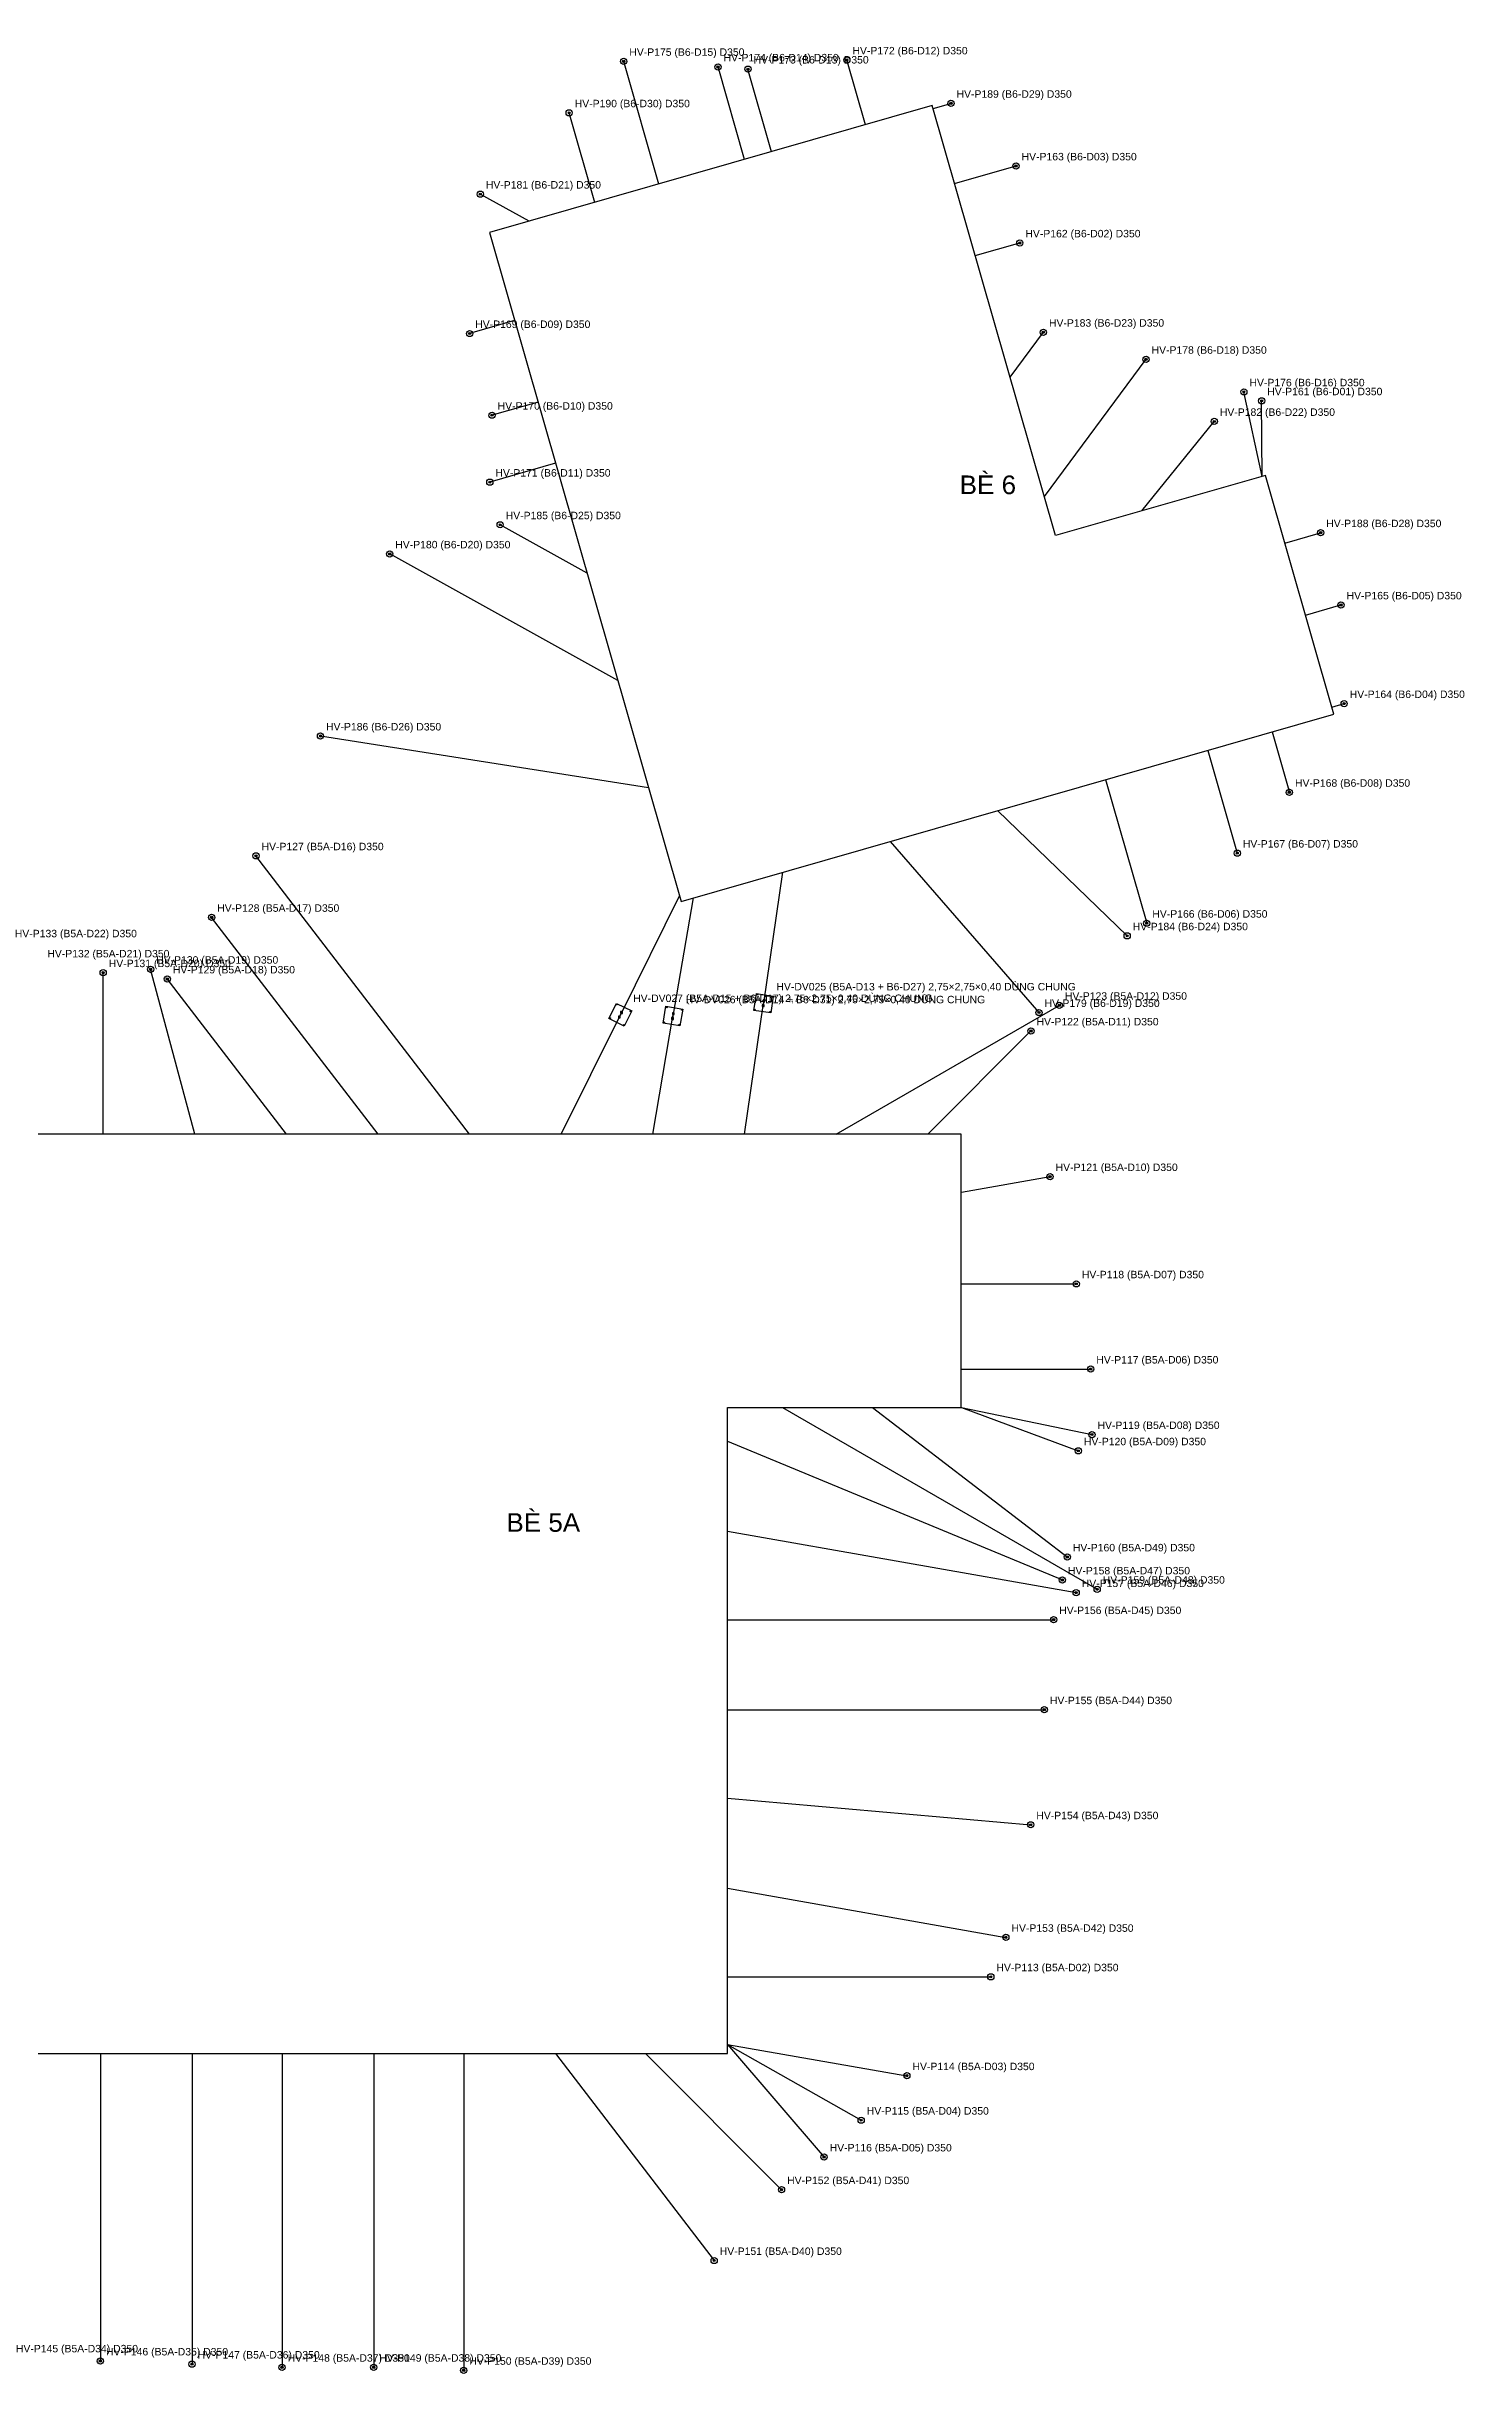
# Model space of a CAD drawing. Header units: metres. Extents: x -250 to 1222, y -294 to 420.
# Drawn here: x 253.8 to 482.1, y -294.4 to 80.2 of the extents above; entities that cross this region are included whole.
import ezdxf

# ---------------------------------------------------------------- set-up
doc = ezdxf.new("R2010")
doc.units = ezdxf.units.M
for name, color, linetype in [('01_BE_PIN', 4, 'CONTINUOUS'), ('02_DAY_NEO_BO', 3, 'CONTINUOUS'), ('03_DAY_NEO_DAY', 1, 'CONTINUOUS'), ('04_COC_KHOAN_NHOI_BO', 2, 'CONTINUOUS'), ('05_DE_NEO_VIT_XOAN', 6, 'CONTINUOUS'), ('06_TOA_DO_TEXT', 7, 'CONTINUOUS')]:
    doc.layers.add(name, color=color, linetype=linetype)
doc.styles.add('VN', font='arial.ttf')

msp = doc.modelspace()

# ---------------------------------------------------------------- linework, layer by layer
at = {"layer": '01_BE_PIN'}
for p, q in [((396.461, 70.68), (325.159, 50.235)), ((416.307, 1.469), (396.461, 70.68)), ((325.159, 50.235), (356.031, -57.427)), ((450.095, 11.158), (416.307, 1.469)), ((461.121, -27.293), (450.095, 11.158)), ((356.031, -57.427), (461.121, -27.293)), ((401.135, -94.915), (219.028, -94.915)), ((401.135, -138.915), (401.135, -94.915)), ((363.495, -242.914), (363.495, -138.915)), ((363.495, -138.915), (401.135, -138.915)), ((219.028, -242.914), (363.495, -242.914))]:
    msp.add_line(p, q, dxfattribs=at)
at = {"layer": '02_DAY_NEO_BO'}
for p, q in [((352.44, 58.06), (346.78, 77.8)), ((366.23, 62.01), (361.96, 76.91)), ((370.59, 63.26), (366.78, 76.56)), ((385.7, 67.59), (382.71, 78.03)), ((342.13, 55.1), (337.99, 69.52)), ((396.59, 70.22), (399.47, 71.05)), ((400.06, 58.14), (409.94, 60.97)), ((331.55, 52.07), (323.68, 56.43)), ((403.39, 46.53), (410.55, 48.58)), ((329.22, 36.07), (321.97, 33.99)), ((409, 26.97), (414.35, 34.2)), ((414.51, 7.74), (430.87, 29.84)), ((332.98, 22.96), (325.58, 20.84)), ((449.55, 11), (446.63, 24.6)), ((449.55, 11), (449.49, 23.16)), ((430.22, 5.46), (441.86, 19.84)), ((335.81, 13.1), (325.22, 10.06)), ((340.87, -4.56), (326.88, 3.2)), ((453.22, 0.27), (458.99, 1.92)), ((345.83, -21.86), (309.1, -1.49)), ((456.54, -11.33), (462.26, -9.7)), ((460.79, -26.14), (462.77, -25.58)), ((350.79, -39.16), (297.95, -30.81)), ((440.82, -33.11), (445.56, -49.66)), ((451.17, -30.15), (453.96, -39.87)), ((424.36, -37.83), (430.99, -60.94)), ((406.98, -42.82), (427.84, -62.97)), ((389.67, -47.78), (413.63, -75.32)), ((321.97, -94.91), (287.57, -50.09)), ((307.22, -94.91), (280.43, -60)), ((262.97, -94.91), (262.97, -68.91)), ((277.72, -94.91), (270.6, -68.35)), ((292.47, -94.91), (273.29, -69.92)), ((380.97, -94.91), (416.91, -74.16)), ((395.72, -94.91), (412.34, -78.29)), ((401.14, -104.25), (415.42, -101.73)), ((401.14, -119), (419.64, -119)), ((401.14, -132.72), (421.97, -132.72)), ((372.35, -138.91), (423.01, -168.16)), ((386.85, -138.91), (418.19, -162.96)), ((401.14, -138.91), (422.16, -143.26)), ((401.14, -138.91), (419.97, -145.88)), ((363.5, -144.31), (417.4, -166.67)), ((363.5, -158.81), (419.63, -168.71)), ((363.5, -173.06), (416, -173.06)), ((363.5, -187.56), (414.5, -187.56)), ((363.5, -201.81), (412.31, -206.08)), ((363.5, -216.31), (408.31, -224.21)), ((363.5, -230.56), (405.89, -230.56)), ((262.52, -242.91), (262.52, -292.41)), ((277.27, -242.91), (277.27, -292.91)), ((291.77, -242.91), (291.77, -293.41)), ((306.52, -242.91), (306.52, -293.41)), ((321.02, -242.91), (321.02, -293.91)), ((335.77, -242.91), (361.34, -276.23)), ((350.27, -242.91), (372.19, -264.83)), ((363.5, -241.47), (392.37, -246.48)), ((363.5, -241.47), (385.01, -253.64)), ((363.5, -241.47), (379.04, -259.57))]:
    msp.add_line(p, q, dxfattribs=at)
at = {"layer": '03_DAY_NEO_DAY'}
for p, q in [((372.37, -52.74), (369.3, -73.82)), ((355.76, -56.46), (346.24, -75.68)), ((357.95, -56.88), (354.71, -75.89)), ((366.22, -94.91), (369.3, -73.82)), ((336.72, -94.91), (346.24, -75.68)), ((351.47, -94.91), (354.71, -75.89))]:
    msp.add_line(p, q, dxfattribs=at)
at = {"layer": '04_COC_KHOAN_NHOI_BO'}
for centre, radius in [((346.78, 77.8), 0.5), ((346.78, 77.8), 0.175), ((361.96, 76.91), 0.5), ((361.96, 76.91), 0.175), ((366.78, 76.56), 0.5), ((366.78, 76.56), 0.175), ((382.71, 78.03), 0.5), ((382.71, 78.03), 0.175), ((399.47, 71.05), 0.5), ((399.47, 71.05), 0.175), ((337.99, 69.52), 0.5), ((337.99, 69.52), 0.175), ((409.94, 60.97), 0.5), ((409.94, 60.97), 0.175), ((323.68, 56.43), 0.5), ((323.68, 56.43), 0.175), ((410.55, 48.58), 0.5), ((410.55, 48.58), 0.175), ((321.97, 33.99), 0.5), ((321.97, 33.99), 0.175), ((414.35, 34.2), 0.5), ((414.35, 34.2), 0.175), ((430.87, 29.84), 0.5), ((430.87, 29.84), 0.175), ((446.63, 24.6), 0.5), ((446.63, 24.6), 0.175), ((449.49, 23.16), 0.5), ((449.49, 23.16), 0.175), ((325.58, 20.84), 0.5), ((325.58, 20.84), 0.175), ((441.86, 19.84), 0.5), ((441.86, 19.84), 0.175), ((325.22, 10.06), 0.5), ((325.22, 10.06), 0.175), ((326.88, 3.2), 0.5), ((326.88, 3.2), 0.175), ((458.99, 1.92), 0.5), ((458.99, 1.92), 0.175), ((309.1, -1.49), 0.5), ((309.1, -1.49), 0.175), ((462.26, -9.7), 0.5), ((462.26, -9.7), 0.175), ((462.77, -25.58), 0.5), ((462.77, -25.58), 0.175), ((297.95, -30.81), 0.5), ((297.95, -30.81), 0.175), ((453.96, -39.87), 0.5), ((453.96, -39.87), 0.175), ((287.57, -50.09), 0.5), ((287.57, -50.09), 0.175), ((445.56, -49.66), 0.5), ((445.56, -49.66), 0.175), ((280.43, -60), 0.5), ((280.43, -60), 0.175), ((427.84, -62.97), 0.5), ((427.84, -62.97), 0.175), ((430.99, -60.94), 0.5), ((430.99, -60.94), 0.175), ((262.97, -68.91), 0.5), ((262.97, -68.91), 0.175), ((270.6, -68.35), 0.5), ((270.6, -68.35), 0.175), ((273.29, -69.92), 0.5), ((273.29, -69.92), 0.175), ((413.63, -75.32), 0.5), ((416.91, -74.16), 0.5), ((416.91, -74.16), 0.175), ((412.34, -78.29), 0.5), ((412.34, -78.29), 0.175), ((413.63, -75.32), 0.175), ((415.42, -101.73), 0.5), ((415.42, -101.73), 0.175), ((419.64, -119), 0.5), ((419.64, -119), 0.175), ((421.97, -132.72), 0.5), ((421.97, -132.72), 0.175), ((419.97, -145.88), 0.5), ((419.97, -145.88), 0.175), ((422.16, -143.26), 0.5), ((422.16, -143.26), 0.175), ((418.19, -162.96), 0.5), ((418.19, -162.96), 0.175), ((417.4, -166.67), 0.5), ((417.4, -166.67), 0.175), ((419.63, -168.71), 0.5), ((419.63, -168.71), 0.175), ((423.01, -168.16), 0.5), ((423.01, -168.16), 0.175), ((416, -173.06), 0.5), ((416, -173.06), 0.175), ((414.5, -187.56), 0.5), ((414.5, -187.56), 0.175), ((412.31, -206.08), 0.5), ((412.31, -206.08), 0.175), ((408.31, -224.21), 0.5), ((408.31, -224.21), 0.175), ((405.89, -230.56), 0.5), ((405.89, -230.56), 0.175), ((392.37, -246.48), 0.5), ((392.37, -246.48), 0.175), ((385.01, -253.64), 0.5), ((385.01, -253.64), 0.175), ((379.04, -259.57), 0.5), ((379.04, -259.57), 0.175), ((372.19, -264.83), 0.5), ((372.19, -264.83), 0.175), ((361.34, -276.23), 0.5), ((361.34, -276.23), 0.175), ((262.52, -292.41), 0.5), ((262.52, -292.41), 0.175), ((277.27, -292.91), 0.5), ((277.27, -292.91), 0.175), ((291.77, -293.41), 0.5), ((291.77, -293.41), 0.175), ((306.52, -293.41), 0.5), ((306.52, -293.41), 0.175), ((321.02, -293.91), 0.5), ((321.02, -293.91), 0.175)]:
    msp.add_circle(centre, radius, dxfattribs=at)
for p in [(346.78, 77.8), (361.96, 76.91), (366.78, 76.56), (382.71, 78.03), (337.99, 69.52), (399.47, 71.05), (409.94, 60.97), (323.68, 56.43), (410.55, 48.58), (321.97, 33.99), (414.35, 34.2), (430.87, 29.84), (446.63, 24.6), (449.49, 23.16), (325.58, 20.84), (441.86, 19.84), (325.22, 10.06), (326.88, 3.2), (458.99, 1.92), (309.1, -1.49), (462.26, -9.7), (462.77, -25.58), (297.95, -30.81), (453.96, -39.87), (287.57, -50.09), (445.56, -49.66), (280.43, -60), (427.84, -62.97), (430.99, -60.94), (262.97, -68.91), (270.6, -68.35), (273.29, -69.92), (416.91, -74.16), (412.34, -78.29), (413.63, -75.32), (415.42, -101.73), (419.64, -119), (421.97, -132.72), (419.97, -145.88), (422.16, -143.26), (418.19, -162.96), (417.4, -166.67), (423.01, -168.16), (419.63, -168.71), (416, -173.06), (414.5, -187.56), (412.31, -206.08), (408.31, -224.21), (405.89, -230.56), (392.37, -246.48), (385.01, -253.64), (379.04, -259.57), (372.19, -264.83), (361.34, -276.23), (262.52, -292.41), (277.27, -292.91), (291.77, -293.41), (306.52, -293.41), (321.02, -293.91)]:
    msp.add_point(p, dxfattribs=at)
at = {"layer": '05_DE_NEO_VIT_XOAN'}
for p, q in [((344.398, -76.303), (345.617, -73.838)), ((345.617, -73.838), (348.082, -75.057)), ((353.123, -77.014), (353.586, -74.303)), ((353.586, -74.303), (356.297, -74.766)), ((356.297, -74.766), (355.834, -77.477)), ((367.741, -74.982), (368.138, -72.261)), ((368.138, -72.261), (370.859, -72.658)), ((369.392, -74.066), (369.092, -74.066)), ((369.092, -74.066), (369.092, -74.366)), ((369.092, -74.366), (369.392, -74.366)), ((369.508, -73.274), (369.208, -73.274)), ((369.208, -73.274), (369.208, -73.574)), ((369.208, -73.574), (369.508, -73.574)), ((369.392, -74.366), (369.392, -74.066)), ((369.508, -73.574), (369.508, -73.274)), ((370.859, -72.658), (370.462, -75.379)), ((346.863, -77.522), (344.398, -76.303)), ((346.213, -75.889), (345.913, -75.889)), ((345.913, -75.889), (345.913, -76.189)), ((345.913, -76.189), (346.213, -76.189)), ((346.213, -76.189), (346.213, -75.889)), ((346.568, -75.172), (346.268, -75.172)), ((346.268, -75.172), (346.268, -75.472)), ((346.268, -75.472), (346.568, -75.472)), ((346.568, -75.472), (346.568, -75.172)), ((348.082, -75.057), (346.863, -77.522)), ((355.834, -77.477), (353.123, -77.014)), ((354.793, -76.134), (354.493, -76.134)), ((354.493, -76.134), (354.493, -76.434)), ((354.493, -76.434), (354.793, -76.434)), ((354.927, -75.346), (354.627, -75.346)), ((354.627, -75.346), (354.627, -75.646)), ((354.627, -75.646), (354.927, -75.646)), ((354.793, -76.434), (354.793, -76.134)), ((354.927, -75.646), (354.927, -75.346)), ((370.462, -75.379), (367.741, -74.982))]:
    msp.add_line(p, q, dxfattribs=at)
for centre in [(345.685, -74.039), (353.709, -74.476), (356.124, -74.889), (367.911, -74.855), (368.265, -72.431), (370.689, -72.785), (344.599, -76.235), (346.795, -77.321), (347.881, -75.125), (353.296, -76.891), (355.711, -77.304), (370.335, -75.209)]:
    msp.add_circle(centre, 0.06, dxfattribs=at)
for p in [(369.3, -73.82), (346.24, -75.68), (354.71, -75.89)]:
    msp.add_point(p, dxfattribs=at)

# ---------------------------------------------------------------- texts
at = {"layer": '01_BE_PIN', "style": 'VN'}
for s, p in [('BÈ 6', (400.862, 8.137)), ('BÈ 5A', (327.886, -158.915))]:
    msp.add_text(s, height=3, dxfattribs=at).set_placement(p)
at = {"layer": '06_TOA_DO_TEXT', "style": 'VN'}
for s, p in [('HV-P175 (B6-D15) D350', (347.68, 78.7)), ('HV-P174 (B6-D14) D350', (362.86, 77.81)), ('HV-P173 (B6-D13) D350', (367.68, 77.46)), ('HV-P172 (B6-D12) D350', (383.61, 78.93)), ('HV-P190 (B6-D30) D350', (338.89, 70.42)), ('HV-P189 (B6-D29) D350', (400.37, 71.95)), ('HV-P163 (B6-D03) D350', (410.84, 61.87)), ('HV-P181 (B6-D21) D350', (324.58, 57.33)), ('HV-P162 (B6-D02) D350', (411.45, 49.48)), ('HV-P169 (B6-D09) D350', (322.87, 34.89)), ('HV-P183 (B6-D23) D350', (415.25, 35.1)), ('HV-P178 (B6-D18) D350', (431.77, 30.74)), ('HV-P176 (B6-D16) D350', (447.53, 25.5)), ('HV-P170 (B6-D10) D350', (326.48, 21.74)), ('HV-P161 (B6-D01) D350', (450.39, 24.06)), ('HV-P182 (B6-D22) D350', (442.76, 20.74)), ('HV-P171 (B6-D11) D350', (326.12, 10.96)), ('HV-P185 (B6-D25) D350', (327.78, 4.1)), ('HV-P188 (B6-D28) D350', (459.89, 2.82)), ('HV-P180 (B6-D20) D350', (310, -0.59)), ('HV-P165 (B6-D05) D350', (463.16, -8.8)), ('HV-P164 (B6-D04) D350', (463.67, -24.68)), ('HV-P186 (B6-D26) D350', (298.85, -29.91)), ('HV-P168 (B6-D08) D350', (454.86, -38.97)), ('HV-P127 (B5A-D16) D350', (288.47, -49.19)), ('HV-P167 (B6-D07) D350', (446.46, -48.76)), ('HV-P128 (B5A-D17) D350', (281.33, -59.1)), ('HV-P166 (B6-D06) D350', (431.89, -60.04)), ('HV-P133 (B5A-D22) D350', (248.74, -63.2)), ('HV-P184 (B6-D24) D350', (428.74, -62.07)), ('HV-P132 (B5A-D21) D350', (253.98, -66.44)), ('HV-P131 (B5A-D20) D350', (263.87, -68.01)), ('HV-P130 (B5A-D19) D350', (271.5, -67.45)), ('HV-P129 (B5A-D18) D350', (274.19, -69.02)), ('HV-DV025 (B5A-D13 + B6-D27) 2,75×2,75×0,40 DÙNG CHUNG', (371.363, -71.757)), ('HV-DV027 (B5A-D15 + B6-D17) 2,75×2,75×0,40 DÙNG CHUNG', (348.303, -73.617)), ('HV-DV026 (B5A-D14 + B6-D31) 2,75×2,75×0,40 DÙNG CHUNG', (356.773, -73.827)), ('HV-P179 (B6-D19) D350', (414.53, -74.42)), ('HV-P123 (B5A-D12) D350', (417.81, -73.26)), ('HV-P122 (B5A-D11) D350', (413.24, -77.39)), ('HV-P121 (B5A-D10) D350', (416.32, -100.83)), ('HV-P118 (B5A-D07) D350', (420.54, -118.1)), ('HV-P117 (B5A-D06) D350', (422.87, -131.82)), ('HV-P119 (B5A-D08) D350', (423.06, -142.36)), ('HV-P120 (B5A-D09) D350', (420.87, -144.98)), ('HV-P160 (B5A-D49) D350', (419.09, -162.06)), ('HV-P158 (B5A-D47) D350', (418.3, -165.77)), ('HV-P157 (B5A-D46) D350', (420.53, -167.81)), ('HV-P159 (B5A-D48) D350', (423.91, -167.26)), ('HV-P156 (B5A-D45) D350', (416.9, -172.16)), ('HV-P155 (B5A-D44) D350', (415.4, -186.66)), ('HV-P154 (B5A-D43) D350', (413.21, -205.18)), ('HV-P153 (B5A-D42) D350', (409.21, -223.31)), ('HV-P113 (B5A-D02) D350', (406.79, -229.66)), ('HV-P114 (B5A-D03) D350', (393.27, -245.58)), ('HV-P115 (B5A-D04) D350', (385.91, -252.74)), ('HV-P116 (B5A-D05) D350', (379.94, -258.67)), ('HV-P152 (B5A-D41) D350', (373.09, -263.93)), ('HV-P151 (B5A-D40) D350', (362.24, -275.33)), ('HV-P145 (B5A-D34) D350', (248.92, -291.01)), ('HV-P146 (B5A-D35) D350', (263.42, -291.51)), ('HV-P147 (B5A-D36) D350', (278.17, -292.01)), ('HV-P148 (B5A-D37) D350', (292.67, -292.51)), ('HV-P149 (B5A-D38) D350', (307.42, -292.51)), ('HV-P150 (B5A-D39) D350', (321.92, -293.01))]:
    msp.add_text(s, height=1.2, dxfattribs=at).set_placement(p)

doc.saveas('drawing.dxf')
